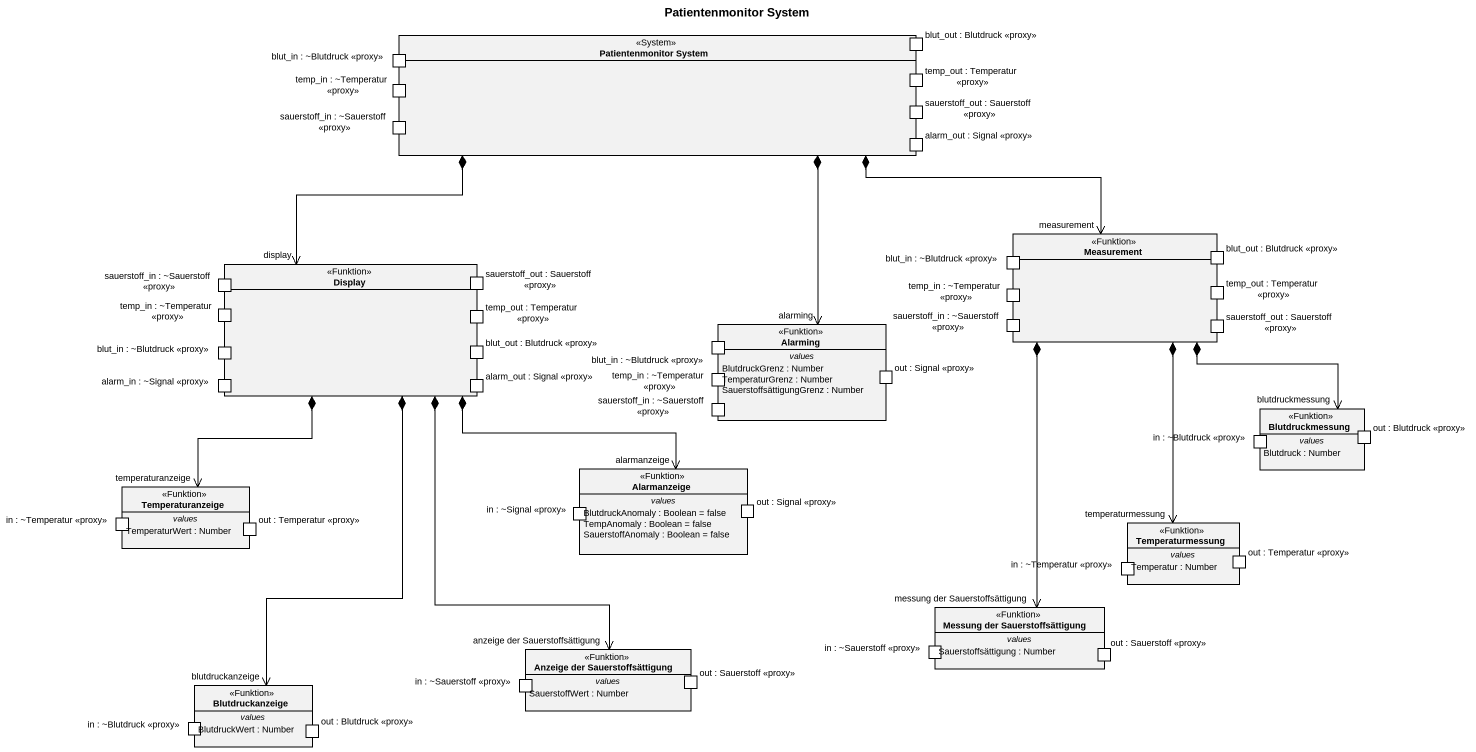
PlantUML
@startuml
title Patientenmonitor System
allowmixing
hide circle
hide empty members
rectangle "Patientenmonitor System" as Patientenmonitor_System <<System>> {
  port "blut_in : ~Blutdruck <<proxy>>" as blut_in_Blutdruck_proxy
  port "blut_out : Blutdruck <<proxy>>" as blut_out_Blutdruck_proxy
  port "temp_in : ~Temperatur <<proxy>>" as temp_in_Temperatur_proxy
  port "temp_out : Temperatur <<proxy>>" as temp_out_Temperatur_proxy
  port "sauerstoff_out : Sauerstoff <<proxy>>" as sauerstoff_out_Sauerstoff
  port "sauerstoff_in : ~Sauerstoff <<proxy>>" as sauerstoff_in_Sauerstoff
  port "alarm_out : Signal <<proxy>>" as alarm_out_Signal_proxy
}
rectangle Measurement <<Funktion>> {
  port "blut_in : ~Blutdruck <<proxy>>" as blut_in_Blutdruck_proxy_2
  port "blut_out : Blutdruck <<proxy>>" as blut_out_Blutdruck_proxy_2
  port "temp_in : ~Temperatur <<proxy>>" as temp_in_Temperatur_proxy_2
  port "temp_out : Temperatur <<proxy>>" as temp_out_Temperatur_proxy_2
  port "sauerstoff_in : ~Sauerstoff <<proxy>>" as sauerstoff_in_Sauerstoff_3
  port "sauerstoff_out : Sauerstoff <<proxy>>" as sauerstoff_out_Sauerstoff_3
}
rectangle Display <<Funktion>> {
  port "sauerstoff_in : ~Sauerstoff <<proxy>>" as sauerstoff_in_Sauerstoff_2
  port "sauerstoff_out : Sauerstoff <<proxy>>" as sauerstoff_out_Sauerstoff_2
  port "temp_in : ~Temperatur <<proxy>>" as temp_in_Temperatur_proxy_3
  port "temp_out : Temperatur <<proxy>>" as temp_out_Temperatur_proxy_3
  port "blut_in : ~Blutdruck <<proxy>>" as blut_in_Blutdruck_proxy_3
  port "blut_out : Blutdruck <<proxy>>" as blut_out_Blutdruck_proxy_3
  port "alarm_in : ~Signal <<proxy>>" as alarm_in_Signal_proxy
  port "alarm_out : Signal <<proxy>>" as alarm_out_Signal_proxy_2
}
class Alarming <<Funktion>> {
  -- values --
  BlutdruckGrenz : Number
  TemperaturGrenz : Number
  SauerstoffsättigungGrenz : Number
  -- ports --
  blut_in : ~Blutdruck <<proxy>>
  out : Signal <<proxy>>
  temp_in : ~Temperatur <<proxy>>
  sauerstoff_in : ~Sauerstoff <<proxy>>
}
class Blutdruckmessung <<Funktion>> {
  -- values --
  Blutdruck : Number
  -- ports --
  in : ~Blutdruck <<proxy>>
  out : Blutdruck <<proxy>>
}
class Temperaturanzeige <<Funktion>> {
  -- values --
  TemperaturWert : Number
  -- ports --
  in : ~Temperatur <<proxy>>
  out : Temperatur <<proxy>>
}
class Alarmanzeige <<Funktion>> {
  -- values --
  BlutdruckAnomaly : Boolean = false
  TempAnomaly : Boolean = false
  SauerstoffAnomaly : Boolean = false
  -- ports --
  out : Signal <<proxy>>
  in : ~Signal <<proxy>>
}
class Temperaturmessung <<Funktion>> {
  -- values --
  Temperatur : Number
  -- ports --
  in : ~Temperatur <<proxy>>
  out : Temperatur <<proxy>>
}
class "Messung der Sauerstoffsättigung" as Messung_der <<Funktion>> {
  -- values --
  Sauerstoffsättigung : Number
  -- ports --
  out : Sauerstoff <<proxy>>
  in : ~Sauerstoff <<proxy>>
}
class "Anzeige der Sauerstoffsättigung" as Anzeige_der <<Funktion>> {
  -- values --
  SauerstoffWert : Number
  -- ports --
  in : ~Sauerstoff <<proxy>>
  out : Sauerstoff <<proxy>>
}
class Blutdruckanzeige <<Funktion>> {
  -- values --
  BlutdruckWert : Number
  -- ports --
  in : ~Blutdruck <<proxy>>
  out : Blutdruck <<proxy>>
}
Patientenmonitor_System *-right-> "measurement" Measurement
Patientenmonitor_System *--> "display" Display
Patientenmonitor_System *--> "alarming" Alarming
Measurement *--> "blutdruckmessung" Blutdruckmessung
Measurement *--> "temperaturmessung" Temperaturmessung
Measurement *--> "messung der Sauerstoffsättigung" Messung_der
Display *--> "temperaturanzeige" Temperaturanzeige
Display *-right-> "alarmanzeige" Alarmanzeige
Display *--> "anzeige der Sauerstoffsättigung" Anzeige_der
Display *--> "blutdruckanzeige" Blutdruckanzeige
@enduml
